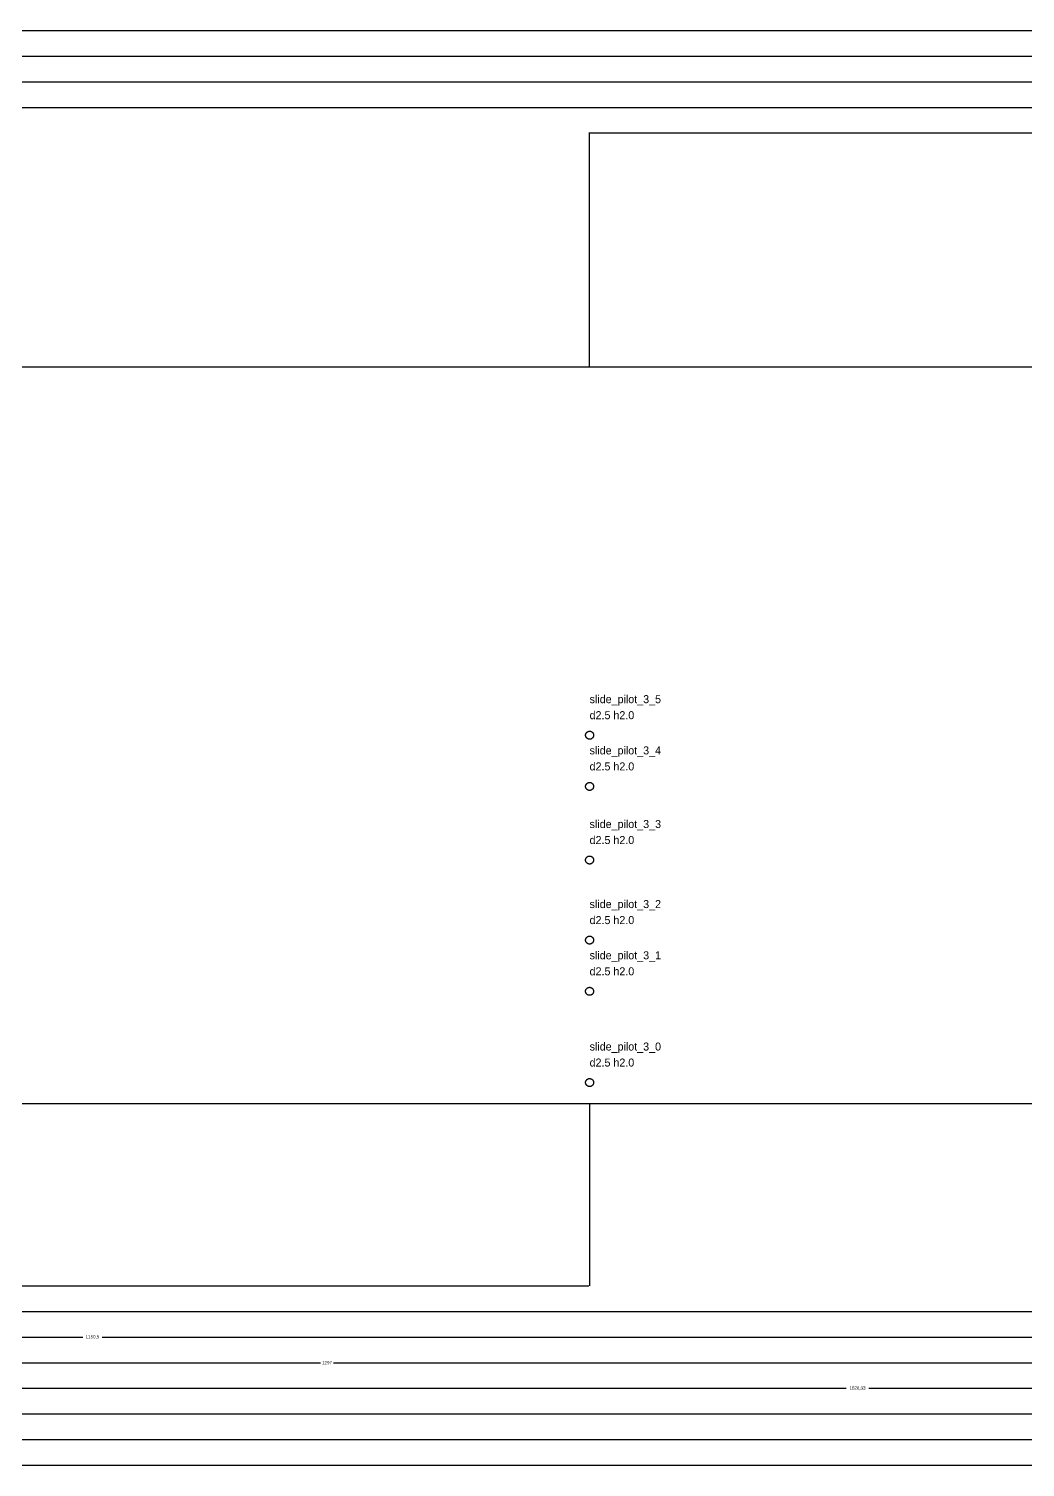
# Model space of a CAD drawing. Header units: millimetres. Extents: x -90 to 2551, y -195 to 364.
# Drawn here: x 555.4 to 866.5, y -113.7 to 335.7 of the extents above; entities that cross this region are included whole.
import ezdxf

# ---------------------------------------------------------------- set-up
doc = ezdxf.new("R2010")
doc.units = ezdxf.units.MM
for name, color, linetype in [('ANNOTATION', 7, 'Continuous'), ('CUT', 1, 'Continuous'), ('DIMENSION', 8, 'Continuous')]:
    doc.layers.add(name, color=color, linetype=linetype)
doc.dimstyles.get("Standard").update_dxf_attribs({"dimtxt": 2.5, "dimasz": 2.5, "dimexe": 1.25, "dimexo": 0.625, "dimtad": 1, "dimtxsty": 'Standard', "dimcen": 2.5, "dimazin": 3, "dimtfac": 1, "dimtmove": 0, "dimatfit": 3})

# ---------------------------------------------------------------- blocks, each defined once
blk = doc.blocks.new('_CLOSEDFILLED')
at = {"color": 0, "linetype": 'ByBlock'}
blk.add_solid([(-1, 0.2), (0, 0), (-1, -0.2)], dxfattribs=at)
blk = doc.blocks.new('*D5')
for p, q in [((0, 0), (0, -57)), ((730.5, 0), (730.5, -57)), ((0.25, -57), (362.75, -57)), ((367.75, -57), (730.25, -57))]:
    blk.add_line(p, q)
at = {"layer": 'Defpoints'}
for p in [(0, 0), (730.5, 0), (0, -57)]:
    blk.add_point(p, dxfattribs=at)
at = {"layer": 'DIMENSION', "xscale": 0.25, "yscale": 0.25, "rotation": 180}
blk.add_blockref('_CLOSEDFILLED', (0, -57), dxfattribs=at)
at = {"layer": 'DIMENSION', "xscale": 0.25, "yscale": 0.25}
blk.add_blockref('_CLOSEDFILLED', (730.5, -57), dxfattribs=at)
at = {"layer": 'DIMENSION', "insert": (365.25, -57), "char_height": 1, "attachment_point": 5}
blk.add_mtext('730,5', dxfattribs=at)
blk = doc.blocks.new('*D6')
for p, q in [((0, 0), (0, -65)), ((940.5, 0), (940.5, -65)), ((0.25, -65), (467.75, -65)), ((472.75, -65), (940.25, -65))]:
    blk.add_line(p, q)
at = {"layer": 'Defpoints'}
for p in [(0, 0), (940.5, 0), (0, -65)]:
    blk.add_point(p, dxfattribs=at)
at = {"layer": 'DIMENSION', "xscale": 0.25, "yscale": 0.25, "rotation": 180}
blk.add_blockref('_CLOSEDFILLED', (0, -65), dxfattribs=at)
at = {"layer": 'DIMENSION', "xscale": 0.25, "yscale": 0.25}
blk.add_blockref('_CLOSEDFILLED', (940.5, -65), dxfattribs=at)
at = {"layer": 'DIMENSION', "insert": (470.25, -65), "char_height": 1, "attachment_point": 5}
blk.add_mtext('940,5', dxfattribs=at)
blk = doc.blocks.new('*D7')
for p, q in [((0, 0), (0, -73)), ((1150.5, 0), (1150.5, -73)), ((0.25, -73), (572.25, -73)), ((578.25, -73), (1150.25, -73))]:
    blk.add_line(p, q)
at = {"layer": 'Defpoints'}
for p in [(0, 0), (1150.5, 0), (0, -73)]:
    blk.add_point(p, dxfattribs=at)
at = {"layer": 'DIMENSION', "xscale": 0.25, "yscale": 0.25, "rotation": 180}
blk.add_blockref('_CLOSEDFILLED', (0, -73), dxfattribs=at)
at = {"layer": 'DIMENSION', "xscale": 0.25, "yscale": 0.25}
blk.add_blockref('_CLOSEDFILLED', (1150.5, -73), dxfattribs=at)
at = {"layer": 'DIMENSION', "insert": (575.25, -73), "char_height": 1, "attachment_point": 5}
blk.add_mtext('1150,5', dxfattribs=at)
blk = doc.blocks.new('*D8')
for p, q in [((0, 0), (0, -81)), ((1297, 0), (1297, -81)), ((0.25, -81), (646.5, -81)), ((650.5, -81), (1296.75, -81))]:
    blk.add_line(p, q)
at = {"layer": 'Defpoints'}
for p in [(0, 0), (1297, 0), (0, -81)]:
    blk.add_point(p, dxfattribs=at)
at = {"layer": 'DIMENSION', "xscale": 0.25, "yscale": 0.25, "rotation": 180}
blk.add_blockref('_CLOSEDFILLED', (0, -81), dxfattribs=at)
at = {"layer": 'DIMENSION', "xscale": 0.25, "yscale": 0.25}
blk.add_blockref('_CLOSEDFILLED', (1297, -81), dxfattribs=at)
at = {"layer": 'DIMENSION', "insert": (648.5, -81), "char_height": 1, "attachment_point": 5}
blk.add_mtext('1297', dxfattribs=at)
blk = doc.blocks.new('*D9')
for p, q in [((0, 0), (0, -89)), ((1628.33, 0), (1628.33, -89)), ((0.25, -89), (810.665, -89)), ((817.665, -89), (1628.08, -89))]:
    blk.add_line(p, q)
at = {"layer": 'Defpoints'}
for p in [(0, 0), (1628.33, 0), (0, -89)]:
    blk.add_point(p, dxfattribs=at)
at = {"layer": 'DIMENSION', "xscale": 0.25, "yscale": 0.25, "rotation": 180}
blk.add_blockref('_CLOSEDFILLED', (0, -89), dxfattribs=at)
at = {"layer": 'DIMENSION', "xscale": 0.25, "yscale": 0.25}
blk.add_blockref('_CLOSEDFILLED', (1628.33, -89), dxfattribs=at)
at = {"layer": 'DIMENSION', "insert": (814.165, -89), "char_height": 1, "attachment_point": 5}
blk.add_mtext('1628,33', dxfattribs=at)
blk = doc.blocks.new('*D10')
for p, q in [((0, 0), (0, -97)), ((1959.67, 0), (1959.67, -97)), ((0.25, -97), (976.335, -97)), ((983.335, -97), (1959.42, -97))]:
    blk.add_line(p, q)
at = {"layer": 'Defpoints'}
for p in [(0, 0), (1959.67, 0), (0, -97)]:
    blk.add_point(p, dxfattribs=at)
at = {"layer": 'DIMENSION', "xscale": 0.25, "yscale": 0.25, "rotation": 180}
blk.add_blockref('_CLOSEDFILLED', (0, -97), dxfattribs=at)
at = {"layer": 'DIMENSION', "xscale": 0.25, "yscale": 0.25}
blk.add_blockref('_CLOSEDFILLED', (1959.67, -97), dxfattribs=at)
at = {"layer": 'DIMENSION', "insert": (979.835, -97), "char_height": 1, "attachment_point": 5}
blk.add_mtext('1959,67', dxfattribs=at)
blk = doc.blocks.new('*D11')
for p, q in [((0, 0), (0, -105)), ((2291, 0), (2291, -105)), ((0.25, -105), (1143.5, -105)), ((1147.5, -105), (2290.75, -105))]:
    blk.add_line(p, q)
at = {"layer": 'Defpoints'}
for p in [(0, 0), (2291, 0), (0, -105)]:
    blk.add_point(p, dxfattribs=at)
at = {"layer": 'DIMENSION', "xscale": 0.25, "yscale": 0.25, "rotation": 180}
blk.add_blockref('_CLOSEDFILLED', (0, -105), dxfattribs=at)
at = {"layer": 'DIMENSION', "xscale": 0.25, "yscale": 0.25}
blk.add_blockref('_CLOSEDFILLED', (2291, -105), dxfattribs=at)
at = {"layer": 'DIMENSION', "insert": (1145.5, -105), "char_height": 1, "attachment_point": 5}
blk.add_mtext('2291', dxfattribs=at)
blk = doc.blocks.new('*D12')
for p, q in [((0, 0), (0, -113)), ((2300, 0), (2300, -113)), ((0.25, -113), (1148, -113)), ((1152, -113), (2299.75, -113))]:
    blk.add_line(p, q)
at = {"layer": 'Defpoints'}
for p in [(0, 0), (2300, 0), (0, -113)]:
    blk.add_point(p, dxfattribs=at)
at = {"layer": 'DIMENSION', "xscale": 0.25, "yscale": 0.25, "rotation": 180}
blk.add_blockref('_CLOSEDFILLED', (0, -113), dxfattribs=at)
at = {"layer": 'DIMENSION', "xscale": 0.25, "yscale": 0.25}
blk.add_blockref('_CLOSEDFILLED', (2300, -113), dxfattribs=at)
at = {"layer": 'DIMENSION', "insert": (1150, -113), "char_height": 1, "attachment_point": 5}
blk.add_mtext('2300', dxfattribs=at)
blk = doc.blocks.new('*D19')
for p, q in [((1512.25, 303), (730.25, 303)), ((730.5, 230), (730.5, 303)), ((2300.25, 303), (1518.25, 303)), ((2300, 230), (2300, 303))]:
    blk.add_line(p, q)
at = {"layer": 'Defpoints'}
for p in [(2300, 303), (730.5, 230), (2300, 230)]:
    blk.add_point(p, dxfattribs=at)
at = {"layer": 'DIMENSION', "xscale": 0.25, "yscale": 0.25}
blk.add_blockref('_CLOSEDFILLED', (730.5, 303), dxfattribs=at)
at = {"layer": 'DIMENSION', "xscale": 0.25, "yscale": 0.25, "rotation": 180}
blk.add_blockref('_CLOSEDFILLED', (2300, 303), dxfattribs=at)
at = {"layer": 'DIMENSION', "insert": (1515.25, 303), "char_height": 1, "attachment_point": 5}
blk.add_mtext('1569,5', dxfattribs=at)
blk = doc.blocks.new('*D20')
for p, q in [((1407.25, 311), (520.25, 311)), ((520.5, 230), (520.5, 311)), ((2300.25, 311), (1413.25, 311)), ((2300, 230), (2300, 311))]:
    blk.add_line(p, q)
at = {"layer": 'Defpoints'}
for p in [(2300, 311), (520.5, 230), (2300, 230)]:
    blk.add_point(p, dxfattribs=at)
at = {"layer": 'DIMENSION', "xscale": 0.25, "yscale": 0.25}
blk.add_blockref('_CLOSEDFILLED', (520.5, 311), dxfattribs=at)
at = {"layer": 'DIMENSION', "xscale": 0.25, "yscale": 0.25, "rotation": 180}
blk.add_blockref('_CLOSEDFILLED', (2300, 311), dxfattribs=at)
at = {"layer": 'DIMENSION', "insert": (1410.25, 311), "char_height": 1, "attachment_point": 5}
blk.add_mtext('1779,5', dxfattribs=at)
blk = doc.blocks.new('*D21')
for p, q in [((1302.25, 319), (310.25, 319)), ((310.5, 230), (310.5, 319)), ((2300.25, 319), (1308.25, 319)), ((2300, 230), (2300, 319))]:
    blk.add_line(p, q)
at = {"layer": 'Defpoints'}
for p in [(2300, 319), (310.5, 230), (2300, 230)]:
    blk.add_point(p, dxfattribs=at)
at = {"layer": 'DIMENSION', "xscale": 0.25, "yscale": 0.25}
blk.add_blockref('_CLOSEDFILLED', (310.5, 319), dxfattribs=at)
at = {"layer": 'DIMENSION', "xscale": 0.25, "yscale": 0.25, "rotation": 180}
blk.add_blockref('_CLOSEDFILLED', (2300, 319), dxfattribs=at)
at = {"layer": 'DIMENSION', "insert": (1305.25, 319), "char_height": 1, "attachment_point": 5}
blk.add_mtext('1989,5', dxfattribs=at)
blk = doc.blocks.new('*D22')
for p, q in [((1197.25, 327), (100.25, 327)), ((100.5, 230), (100.5, 327)), ((2300.25, 327), (1203.25, 327)), ((2300, 230), (2300, 327))]:
    blk.add_line(p, q)
at = {"layer": 'Defpoints'}
for p in [(2300, 327), (100.5, 230), (2300, 230)]:
    blk.add_point(p, dxfattribs=at)
at = {"layer": 'DIMENSION', "xscale": 0.25, "yscale": 0.25}
blk.add_blockref('_CLOSEDFILLED', (100.5, 327), dxfattribs=at)
at = {"layer": 'DIMENSION', "xscale": 0.25, "yscale": 0.25, "rotation": 180}
blk.add_blockref('_CLOSEDFILLED', (2300, 327), dxfattribs=at)
at = {"layer": 'DIMENSION', "insert": (1200.25, 327), "char_height": 1, "attachment_point": 5}
blk.add_mtext('2199,5', dxfattribs=at)
blk = doc.blocks.new('*D23')
for p, q in [((1152.5, 335), (8.75, 335)), ((9, 230), (9, 335)), ((2300.25, 335), (1156.5, 335)), ((2300, 230), (2300, 335))]:
    blk.add_line(p, q)
at = {"layer": 'Defpoints'}
for p in [(2300, 335), (9, 230), (2300, 230)]:
    blk.add_point(p, dxfattribs=at)
at = {"layer": 'DIMENSION', "xscale": 0.25, "yscale": 0.25}
blk.add_blockref('_CLOSEDFILLED', (9, 335), dxfattribs=at)
at = {"layer": 'DIMENSION', "xscale": 0.25, "yscale": 0.25, "rotation": 180}
blk.add_blockref('_CLOSEDFILLED', (2300, 335), dxfattribs=at)
at = {"layer": 'DIMENSION', "insert": (1154.5, 335), "char_height": 1, "attachment_point": 5}
blk.add_mtext('2291', dxfattribs=at)

msp = doc.modelspace()

# ---------------------------------------------------------------- linework, layer by layer
at = {"layer": 'CUT'}
for p, q in [((2300, 230), (0, 230)), ((729.25, 115), (729.252, 115.078)), ((729.252, 114.922), (729.25, 115)), ((729.252, 115.078), (729.26, 115.157)), ((729.26, 114.843), (729.252, 114.922)), ((729.26, 115.157), (729.272, 115.234)), ((729.272, 114.766), (729.26, 114.843)), ((729.272, 115.234), (729.289, 115.311)), ((729.289, 114.689), (729.272, 114.766)), ((729.289, 115.311), (729.311, 115.386)), ((729.311, 114.614), (729.289, 114.689)), ((729.311, 115.386), (729.338, 115.46)), ((729.338, 114.54), (729.311, 114.614)), ((729.338, 115.46), (729.369, 115.532)), ((729.369, 114.468), (729.338, 114.54)), ((729.369, 115.532), (729.405, 115.602)), ((729.405, 114.398), (729.369, 114.468)), ((729.405, 115.602), (729.445, 115.67)), ((729.445, 114.33), (729.405, 114.398)), ((729.445, 115.67), (729.489, 115.735)), ((729.489, 114.265), (729.445, 114.33)), ((729.489, 115.735), (729.537, 115.797)), ((729.537, 114.203), (729.489, 114.265)), ((729.537, 115.797), (729.589, 115.856)), ((729.589, 114.144), (729.537, 114.203)), ((729.589, 115.856), (729.644, 115.911)), ((729.644, 114.089), (729.589, 114.144)), ((729.644, 115.911), (729.703, 115.963)), ((729.703, 114.037), (729.644, 114.089)), ((729.703, 115.963), (729.765, 116.011)), ((729.765, 113.989), (729.703, 114.037)), ((729.765, 116.011), (729.83, 116.055)), ((729.83, 113.945), (729.765, 113.989)), ((729.83, 116.055), (729.898, 116.095)), ((729.898, 113.905), (729.83, 113.945)), ((729.898, 116.095), (729.968, 116.131)), ((729.968, 113.869), (729.898, 113.905)), ((729.968, 116.131), (730.04, 116.162)), ((730.04, 113.838), (729.968, 113.869)), ((730.04, 116.162), (730.114, 116.189)), ((730.114, 113.811), (730.04, 113.838)), ((730.114, 116.189), (730.189, 116.211)), ((730.189, 113.789), (730.114, 113.811)), ((730.189, 116.211), (730.266, 116.228)), ((730.266, 113.772), (730.189, 113.789)), ((730.266, 116.228), (730.343, 116.24)), ((730.343, 113.76), (730.266, 113.772)), ((730.343, 116.24), (730.422, 116.248)), ((730.422, 113.752), (730.343, 113.76)), ((730.422, 116.248), (730.5, 116.25)), ((730.5, 113.75), (730.422, 113.752)), ((730.5, 116.25), (730.578, 116.248)), ((730.578, 113.752), (730.5, 113.75)), ((730.578, 116.248), (730.657, 116.24)), ((730.657, 113.76), (730.578, 113.752)), ((730.657, 116.24), (730.734, 116.228)), ((730.734, 113.772), (730.657, 113.76)), ((730.734, 116.228), (730.811, 116.211)), ((730.811, 113.789), (730.734, 113.772)), ((730.811, 116.211), (730.886, 116.189)), ((730.886, 113.811), (730.811, 113.789)), ((730.886, 116.189), (730.96, 116.162)), ((730.96, 113.838), (730.886, 113.811)), ((730.96, 116.162), (731.032, 116.131)), ((731.032, 113.869), (730.96, 113.838)), ((731.032, 116.131), (731.102, 116.095)), ((731.102, 113.905), (731.032, 113.869)), ((731.102, 116.095), (731.17, 116.055)), ((731.17, 113.945), (731.102, 113.905)), ((731.17, 116.055), (731.235, 116.011)), ((731.235, 113.989), (731.17, 113.945)), ((731.235, 116.011), (731.297, 115.963)), ((731.297, 114.037), (731.235, 113.989)), ((731.297, 115.963), (731.356, 115.911)), ((731.356, 114.089), (731.297, 114.037)), ((731.356, 115.911), (731.411, 115.856)), ((731.411, 114.144), (731.356, 114.089)), ((731.411, 115.856), (731.463, 115.797)), ((731.463, 114.203), (731.411, 114.144)), ((731.463, 115.797), (731.511, 115.735)), ((731.511, 114.265), (731.463, 114.203)), ((731.511, 115.735), (731.555, 115.67)), ((731.555, 114.33), (731.511, 114.265)), ((731.555, 115.67), (731.595, 115.602)), ((731.595, 114.398), (731.555, 114.33)), ((731.595, 115.602), (731.631, 115.532)), ((731.631, 114.468), (731.595, 114.398)), ((731.631, 115.532), (731.662, 115.46)), ((731.662, 114.54), (731.631, 114.468)), ((731.662, 115.46), (731.689, 115.386)), ((731.689, 114.614), (731.662, 114.54)), ((731.689, 115.386), (731.711, 115.311)), ((731.711, 114.689), (731.689, 114.614)), ((731.711, 115.311), (731.728, 115.234)), ((731.728, 114.766), (731.711, 114.689)), ((731.728, 115.234), (731.74, 115.157)), ((731.74, 114.843), (731.728, 114.766)), ((731.74, 115.157), (731.748, 115.078)), ((731.748, 114.922), (731.74, 114.843)), ((731.748, 115.078), (731.75, 115)), ((731.75, 115), (731.748, 114.922)), ((729.25, 99), (729.252, 99.0785)), ((729.252, 98.9215), (729.25, 99)), ((729.252, 99.0785), (729.26, 99.1567)), ((729.26, 98.8433), (729.252, 98.9215)), ((729.26, 99.1567), (729.272, 99.2342)), ((729.272, 99.2342), (729.289, 99.3109)), ((729.289, 99.3109), (729.311, 99.3863)), ((729.311, 99.3863), (729.338, 99.4602)), ((729.338, 99.4602), (729.369, 99.5322)), ((729.369, 99.5322), (729.405, 99.6022)), ((729.405, 99.6022), (729.445, 99.6698)), ((729.445, 99.6698), (729.489, 99.7347)), ((729.489, 99.7347), (729.537, 99.7968)), ((729.537, 99.7968), (729.589, 99.8557)), ((729.589, 99.8557), (729.644, 99.9112)), ((729.644, 99.9112), (729.703, 99.9631)), ((729.703, 99.9631), (729.765, 100.011)), ((729.765, 100.011), (729.83, 100.055)), ((729.83, 100.055), (729.898, 100.095)), ((729.898, 100.095), (729.968, 100.131)), ((729.968, 100.131), (730.04, 100.162)), ((730.04, 100.162), (730.114, 100.189)), ((730.114, 100.189), (730.189, 100.211)), ((730.189, 100.211), (730.266, 100.228)), ((730.266, 100.228), (730.343, 100.24)), ((730.343, 100.24), (730.422, 100.248)), ((730.422, 100.248), (730.5, 100.25)), ((730.5, 100.25), (730.578, 100.248)), ((730.578, 100.248), (730.657, 100.24)), ((730.657, 100.24), (730.734, 100.228)), ((730.734, 100.228), (730.811, 100.211)), ((730.811, 100.211), (730.886, 100.189)), ((730.886, 100.189), (730.96, 100.162)), ((730.96, 100.162), (731.032, 100.131)), ((731.032, 100.131), (731.102, 100.095)), ((731.102, 100.095), (731.17, 100.055)), ((731.17, 100.055), (731.235, 100.011)), ((731.235, 100.011), (731.297, 99.9631)), ((731.297, 99.9631), (731.356, 99.9112)), ((731.356, 99.9112), (731.411, 99.8557)), ((731.411, 99.8557), (731.463, 99.7968)), ((731.463, 99.7968), (731.511, 99.7347)), ((731.511, 99.7347), (731.555, 99.6698)), ((731.555, 99.6698), (731.595, 99.6022)), ((731.595, 99.6022), (731.631, 99.5322)), ((731.631, 99.5322), (731.662, 99.4602)), ((731.662, 99.4602), (731.689, 99.3863)), ((731.689, 99.3863), (731.711, 99.3109)), ((731.711, 99.3109), (731.728, 99.2342)), ((731.728, 99.2342), (731.74, 99.1567)), ((731.74, 99.1567), (731.748, 99.0785)), ((731.748, 98.9215), (731.74, 98.8433)), ((731.748, 99.0785), (731.75, 99)), ((731.75, 99), (731.748, 98.9215)), ((729.272, 98.7658), (729.26, 98.8433)), ((729.289, 98.6891), (729.272, 98.7658)), ((729.311, 98.6137), (729.289, 98.6891)), ((729.338, 98.5398), (729.311, 98.6137)), ((729.369, 98.4678), (729.338, 98.5398)), ((729.405, 98.3978), (729.369, 98.4678)), ((729.445, 98.3302), (729.405, 98.3978)), ((729.489, 98.2653), (729.445, 98.3302)), ((729.537, 98.2032), (729.489, 98.2653)), ((729.589, 98.1443), (729.537, 98.2032)), ((729.644, 98.0888), (729.589, 98.1443)), ((729.703, 98.0369), (729.644, 98.0888)), ((729.765, 97.9887), (729.703, 98.0369)), ((729.83, 97.9446), (729.765, 97.9887)), ((729.898, 97.9046), (729.83, 97.9446)), ((729.968, 97.869), (729.898, 97.9046)), ((730.04, 97.8378), (729.968, 97.869)), ((730.114, 97.8112), (730.04, 97.8378)), ((730.189, 97.7893), (730.114, 97.8112)), ((730.266, 97.7721), (730.189, 97.7893)), ((730.343, 97.7599), (730.266, 97.7721)), ((730.422, 97.7525), (730.343, 97.7599)), ((730.5, 97.75), (730.422, 97.7525)), ((730.578, 97.7525), (730.5, 97.75)), ((730.657, 97.7599), (730.578, 97.7525)), ((730.734, 97.7721), (730.657, 97.7599)), ((730.811, 97.7893), (730.734, 97.7721)), ((730.886, 97.8112), (730.811, 97.7893)), ((730.96, 97.8378), (730.886, 97.8112)), ((731.032, 97.869), (730.96, 97.8378)), ((731.102, 97.9046), (731.032, 97.869)), ((731.17, 97.9446), (731.102, 97.9046)), ((731.235, 97.9887), (731.17, 97.9446)), ((731.297, 98.0369), (731.235, 97.9887)), ((731.356, 98.0888), (731.297, 98.0369)), ((731.411, 98.1443), (731.356, 98.0888)), ((731.463, 98.2032), (731.411, 98.1443)), ((731.511, 98.2653), (731.463, 98.2032)), ((731.555, 98.3302), (731.511, 98.2653)), ((731.595, 98.3978), (731.555, 98.3302)), ((731.631, 98.4678), (731.595, 98.3978)), ((731.662, 98.5398), (731.631, 98.4678)), ((731.689, 98.6137), (731.662, 98.5398)), ((731.711, 98.6891), (731.689, 98.6137)), ((731.728, 98.7658), (731.711, 98.6891)), ((731.74, 98.8433), (731.728, 98.7658)), ((729.289, 76.3109), (729.311, 76.3863)), ((729.311, 76.3863), (729.338, 76.4602)), ((729.338, 76.4602), (729.369, 76.5322)), ((729.369, 76.5322), (729.405, 76.6022)), ((729.405, 76.6022), (729.445, 76.6698)), ((729.445, 76.6698), (729.489, 76.7347)), ((729.489, 76.7347), (729.537, 76.7968)), ((729.537, 76.7968), (729.589, 76.8557)), ((729.589, 76.8557), (729.644, 76.9112)), ((729.644, 76.9112), (729.703, 76.9631)), ((729.703, 76.9631), (729.765, 77.0113)), ((729.765, 77.0113), (729.83, 77.0554)), ((729.83, 77.0554), (729.898, 77.0954)), ((729.898, 77.0954), (729.968, 77.131)), ((729.968, 77.131), (730.04, 77.1622)), ((730.04, 77.1622), (730.114, 77.1888)), ((730.114, 77.1888), (730.189, 77.2107)), ((730.189, 77.2107), (730.266, 77.2279)), ((730.266, 77.2279), (730.343, 77.2401)), ((730.343, 77.2401), (730.422, 77.2475)), ((730.422, 77.2475), (730.5, 77.25)), ((730.5, 77.25), (730.578, 77.2475)), ((730.578, 77.2475), (730.657, 77.2401)), ((730.657, 77.2401), (730.734, 77.2279)), ((730.734, 77.2279), (730.811, 77.2107)), ((730.811, 77.2107), (730.886, 77.1888)), ((730.886, 77.1888), (730.96, 77.1622)), ((730.96, 77.1622), (731.032, 77.131)), ((731.032, 77.131), (731.102, 77.0954)), ((731.102, 77.0954), (731.17, 77.0554)), ((731.17, 77.0554), (731.235, 77.0113)), ((731.235, 77.0113), (731.297, 76.9631)), ((731.297, 76.9631), (731.356, 76.9112)), ((731.356, 76.9112), (731.411, 76.8557)), ((731.411, 76.8557), (731.463, 76.7968)), ((731.463, 76.7968), (731.511, 76.7347)), ((731.511, 76.7347), (731.555, 76.6698)), ((731.555, 76.6698), (731.595, 76.6022)), ((731.595, 76.6022), (731.631, 76.5322)), ((731.631, 76.5322), (731.662, 76.4602)), ((731.662, 76.4602), (731.689, 76.3863)), ((731.689, 76.3863), (731.711, 76.3109)), ((729.25, 76), (729.252, 76.0785)), ((729.252, 75.9215), (729.25, 76)), ((729.252, 76.0785), (729.26, 76.1567)), ((729.26, 75.8433), (729.252, 75.9215)), ((729.26, 76.1567), (729.272, 76.2342)), ((729.272, 75.7658), (729.26, 75.8433)), ((729.272, 76.2342), (729.289, 76.3109)), ((729.289, 75.6891), (729.272, 75.7658)), ((729.311, 75.6137), (729.289, 75.6891)), ((729.338, 75.5398), (729.311, 75.6137)), ((729.369, 75.4678), (729.338, 75.5398)), ((729.405, 75.3978), (729.369, 75.4678)), ((729.445, 75.3302), (729.405, 75.3978)), ((729.489, 75.2653), (729.445, 75.3302)), ((729.537, 75.2032), (729.489, 75.2653)), ((729.589, 75.1443), (729.537, 75.2032)), ((729.644, 75.0888), (729.589, 75.1443)), ((729.703, 75.0369), (729.644, 75.0888)), ((729.765, 74.9887), (729.703, 75.0369)), ((729.83, 74.9446), (729.765, 74.9887)), ((729.898, 74.9046), (729.83, 74.9446)), ((729.968, 74.869), (729.898, 74.9046)), ((730.04, 74.8378), (729.968, 74.869)), ((730.114, 74.8112), (730.04, 74.8378)), ((730.189, 74.7893), (730.114, 74.8112)), ((730.266, 74.7721), (730.189, 74.7893)), ((730.343, 74.7599), (730.266, 74.7721)), ((730.422, 74.7525), (730.343, 74.7599)), ((730.5, 74.75), (730.422, 74.7525)), ((730.578, 74.7525), (730.5, 74.75)), ((730.657, 74.7599), (730.578, 74.7525)), ((730.734, 74.7721), (730.657, 74.7599)), ((730.811, 74.7893), (730.734, 74.7721)), ((730.886, 74.8112), (730.811, 74.7893)), ((730.96, 74.8378), (730.886, 74.8112)), ((731.032, 74.869), (730.96, 74.8378)), ((731.102, 74.9046), (731.032, 74.869)), ((731.17, 74.9446), (731.102, 74.9046)), ((731.235, 74.9887), (731.17, 74.9446)), ((731.297, 75.0369), (731.235, 74.9887)), ((731.356, 75.0888), (731.297, 75.0369)), ((731.411, 75.1443), (731.356, 75.0888)), ((731.463, 75.2032), (731.411, 75.1443)), ((731.511, 75.2653), (731.463, 75.2032)), ((731.555, 75.3302), (731.511, 75.2653)), ((731.595, 75.3978), (731.555, 75.3302)), ((731.631, 75.4678), (731.595, 75.3978)), ((731.662, 75.5398), (731.631, 75.4678)), ((731.689, 75.6137), (731.662, 75.5398)), ((731.711, 75.6891), (731.689, 75.6137)), ((731.711, 76.3109), (731.728, 76.2342)), ((731.728, 75.7658), (731.711, 75.6891)), ((731.728, 76.2342), (731.74, 76.1567)), ((731.74, 75.8433), (731.728, 75.7658)), ((731.74, 76.1567), (731.748, 76.0785)), ((731.748, 75.9215), (731.74, 75.8433)), ((731.748, 76.0785), (731.75, 76)), ((731.75, 76), (731.748, 75.9215)), ((729.25, 51), (729.252, 51.0785)), ((729.252, 50.9215), (729.25, 51)), ((729.252, 51.0785), (729.26, 51.1567)), ((729.26, 50.8433), (729.252, 50.9215)), ((729.26, 51.1567), (729.272, 51.2342)), ((729.272, 50.7658), (729.26, 50.8433)), ((729.272, 51.2342), (729.289, 51.3109)), ((729.289, 50.6891), (729.272, 50.7658)), ((729.289, 51.3109), (729.311, 51.3863)), ((729.311, 50.6137), (729.289, 50.6891)), ((729.311, 51.3863), (729.338, 51.4602)), ((729.338, 50.5398), (729.311, 50.6137)), ((729.338, 51.4602), (729.369, 51.5322)), ((729.369, 50.4678), (729.338, 50.5398)), ((729.369, 51.5322), (729.405, 51.6022)), ((729.405, 50.3978), (729.369, 50.4678)), ((729.405, 51.6022), (729.445, 51.6698)), ((729.445, 50.3302), (729.405, 50.3978)), ((729.445, 51.6698), (729.489, 51.7347)), ((729.489, 50.2653), (729.445, 50.3302)), ((729.489, 51.7347), (729.537, 51.7968)), ((729.537, 50.2032), (729.489, 50.2653)), ((729.537, 51.7968), (729.589, 51.8557)), ((729.589, 50.1443), (729.537, 50.2032)), ((729.589, 51.8557), (729.644, 51.9112)), ((729.644, 50.0888), (729.589, 50.1443)), ((729.644, 51.9112), (729.703, 51.9631)), ((729.703, 50.0369), (729.644, 50.0888)), ((729.703, 51.9631), (729.765, 52.0113)), ((729.765, 49.9887), (729.703, 50.0369)), ((729.765, 52.0113), (729.83, 52.0554)), ((729.83, 49.9446), (729.765, 49.9887)), ((729.83, 52.0554), (729.898, 52.0954)), ((729.898, 49.9046), (729.83, 49.9446)), ((729.898, 52.0954), (729.968, 52.131)), ((729.968, 49.869), (729.898, 49.9046)), ((729.968, 52.131), (730.04, 52.1622)), ((730.04, 49.8378), (729.968, 49.869)), ((730.04, 52.1622), (730.114, 52.1888)), ((730.114, 49.8112), (730.04, 49.8378)), ((730.114, 52.1888), (730.189, 52.2107)), ((730.189, 49.7893), (730.114, 49.8112)), ((730.189, 52.2107), (730.266, 52.2279)), ((730.266, 49.7721), (730.189, 49.7893)), ((730.266, 52.2279), (730.343, 52.2401)), ((730.343, 49.7599), (730.266, 49.7721)), ((730.343, 52.2401), (730.422, 52.2475)), ((730.422, 49.7525), (730.343, 49.7599)), ((730.422, 52.2475), (730.5, 52.25)), ((730.5, 49.75), (730.422, 49.7525)), ((730.5, 52.25), (730.578, 52.2475)), ((730.578, 49.7525), (730.5, 49.75)), ((730.578, 52.2475), (730.657, 52.2401)), ((730.657, 49.7599), (730.578, 49.7525)), ((730.657, 52.2401), (730.734, 52.2279)), ((730.734, 49.7721), (730.657, 49.7599)), ((730.734, 52.2279), (730.811, 52.2107)), ((730.811, 49.7893), (730.734, 49.7721)), ((730.811, 52.2107), (730.886, 52.1888)), ((730.886, 49.8112), (730.811, 49.7893)), ((730.886, 52.1888), (730.96, 52.1622)), ((730.96, 49.8378), (730.886, 49.8112)), ((730.96, 52.1622), (731.032, 52.131)), ((731.032, 49.869), (730.96, 49.8378)), ((731.032, 52.131), (731.102, 52.0954)), ((731.102, 49.9046), (731.032, 49.869)), ((731.102, 52.0954), (731.17, 52.0554)), ((731.17, 49.9446), (731.102, 49.9046)), ((731.17, 52.0554), (731.235, 52.0113)), ((731.235, 49.9887), (731.17, 49.9446)), ((731.235, 52.0113), (731.297, 51.9631)), ((731.297, 50.0369), (731.235, 49.9887)), ((731.297, 51.9631), (731.356, 51.9112)), ((731.356, 50.0888), (731.297, 50.0369)), ((731.356, 51.9112), (731.411, 51.8557)), ((731.411, 50.1443), (731.356, 50.0888)), ((731.411, 51.8557), (731.463, 51.7968)), ((731.463, 50.2032), (731.411, 50.1443)), ((731.463, 51.7968), (731.511, 51.7347)), ((731.511, 50.2653), (731.463, 50.2032)), ((731.511, 51.7347), (731.555, 51.6698)), ((731.555, 50.3302), (731.511, 50.2653)), ((731.555, 51.6698), (731.595, 51.6022)), ((731.595, 50.3978), (731.555, 50.3302)), ((731.595, 51.6022), (731.631, 51.5322)), ((731.631, 50.4678), (731.595, 50.3978)), ((731.631, 51.5322), (731.662, 51.4602)), ((731.662, 50.5398), (731.631, 50.4678)), ((731.662, 51.4602), (731.689, 51.3863)), ((731.689, 50.6137), (731.662, 50.5398)), ((731.689, 51.3863), (731.711, 51.3109)), ((731.711, 50.6891), (731.689, 50.6137)), ((731.711, 51.3109), (731.728, 51.2342)), ((731.728, 50.7658), (731.711, 50.6891)), ((731.728, 51.2342), (731.74, 51.1567)), ((731.74, 50.8433), (731.728, 50.7658)), ((731.74, 51.1567), (731.748, 51.0785)), ((731.748, 50.9215), (731.74, 50.8433)), ((731.748, 51.0785), (731.75, 51)), ((731.75, 51), (731.748, 50.9215)), ((729.644, 35.9112), (729.703, 35.9631)), ((729.703, 35.9631), (729.765, 36.0113)), ((729.765, 36.0113), (729.83, 36.0554)), ((729.83, 36.0554), (729.898, 36.0954)), ((729.898, 36.0954), (729.968, 36.131)), ((729.968, 36.131), (730.04, 36.1622)), ((730.04, 36.1622), (730.114, 36.1888)), ((730.114, 36.1888), (730.189, 36.2107)), ((730.189, 36.2107), (730.266, 36.2279)), ((730.266, 36.2279), (730.343, 36.2401)), ((730.343, 36.2401), (730.422, 36.2475)), ((730.422, 36.2475), (730.5, 36.25)), ((730.5, 36.25), (730.578, 36.2475)), ((730.578, 36.2475), (730.657, 36.2401)), ((730.657, 36.2401), (730.734, 36.2279)), ((730.734, 36.2279), (730.811, 36.2107)), ((730.811, 36.2107), (730.886, 36.1888)), ((730.886, 36.1888), (730.96, 36.1622)), ((730.96, 36.1622), (731.032, 36.131)), ((731.032, 36.131), (731.102, 36.0954)), ((731.102, 36.0954), (731.17, 36.0554)), ((731.17, 36.0554), (731.235, 36.0113)), ((731.235, 36.0113), (731.297, 35.9631)), ((731.297, 35.9631), (731.356, 35.9112)), ((729.25, 35), (729.252, 35.0785)), ((729.252, 34.9215), (729.25, 35)), ((729.252, 35.0785), (729.26, 35.1567)), ((729.26, 34.8433), (729.252, 34.9215)), ((729.26, 35.1567), (729.272, 35.2342)), ((729.272, 34.7658), (729.26, 34.8433)), ((729.272, 35.2342), (729.289, 35.3109)), ((729.289, 34.6891), (729.272, 34.7658)), ((729.289, 35.3109), (729.311, 35.3863)), ((729.311, 34.6137), (729.289, 34.6891)), ((729.311, 35.3863), (729.338, 35.4602)), ((729.338, 34.5398), (729.311, 34.6137)), ((729.338, 35.4602), (729.369, 35.5322)), ((729.369, 34.4678), (729.338, 34.5398)), ((729.369, 35.5322), (729.405, 35.6022)), ((729.405, 34.3978), (729.369, 34.4678)), ((729.405, 35.6022), (729.445, 35.6698)), ((729.445, 34.3302), (729.405, 34.3978)), ((729.445, 35.6698), (729.489, 35.7347)), ((729.489, 34.2653), (729.445, 34.3302)), ((729.489, 35.7347), (729.537, 35.7968)), ((729.537, 34.2032), (729.489, 34.2653)), ((729.537, 35.7968), (729.589, 35.8557)), ((729.589, 34.1443), (729.537, 34.2032)), ((729.589, 35.8557), (729.644, 35.9112)), ((729.644, 34.0888), (729.589, 34.1443)), ((729.703, 34.0369), (729.644, 34.0888)), ((729.765, 33.9887), (729.703, 34.0369)), ((729.83, 33.9446), (729.765, 33.9887)), ((729.898, 33.9046), (729.83, 33.9446)), ((729.968, 33.869), (729.898, 33.9046)), ((730.04, 33.8378), (729.968, 33.869)), ((730.114, 33.8112), (730.04, 33.8378)), ((730.189, 33.7893), (730.114, 33.8112)), ((730.266, 33.7721), (730.189, 33.7893)), ((730.343, 33.7599), (730.266, 33.7721)), ((730.422, 33.7525), (730.343, 33.7599)), ((730.5, 33.75), (730.422, 33.7525)), ((730.578, 33.7525), (730.5, 33.75)), ((730.657, 33.7599), (730.578, 33.7525)), ((730.734, 33.7721), (730.657, 33.7599)), ((730.811, 33.7893), (730.734, 33.7721)), ((730.886, 33.8112), (730.811, 33.7893)), ((730.96, 33.8378), (730.886, 33.8112)), ((731.032, 33.869), (730.96, 33.8378)), ((731.102, 33.9046), (731.032, 33.869)), ((731.17, 33.9446), (731.102, 33.9046)), ((731.235, 33.9887), (731.17, 33.9446)), ((731.297, 34.0369), (731.235, 33.9887)), ((731.356, 34.0888), (731.297, 34.0369)), ((731.356, 35.9112), (731.411, 35.8557)), ((731.411, 34.1443), (731.356, 34.0888)), ((731.411, 35.8557), (731.463, 35.7968)), ((731.463, 34.2032), (731.411, 34.1443)), ((731.463, 35.7968), (731.511, 35.7347)), ((731.511, 34.2653), (731.463, 34.2032)), ((731.511, 35.7347), (731.555, 35.6698)), ((731.555, 34.3302), (731.511, 34.2653)), ((731.555, 35.6698), (731.595, 35.6022)), ((731.595, 34.3978), (731.555, 34.3302)), ((731.595, 35.6022), (731.631, 35.5322)), ((731.631, 34.4678), (731.595, 34.3978)), ((731.631, 35.5322), (731.662, 35.4602)), ((731.662, 34.5398), (731.631, 34.4678)), ((731.662, 35.4602), (731.689, 35.3863)), ((731.689, 34.6137), (731.662, 34.5398)), ((731.689, 35.3863), (731.711, 35.3109)), ((731.711, 34.6891), (731.689, 34.6137)), ((731.711, 35.3109), (731.728, 35.2342)), ((731.728, 34.7658), (731.711, 34.6891)), ((731.728, 35.2342), (731.74, 35.1567)), ((731.74, 34.8433), (731.728, 34.7658)), ((731.74, 35.1567), (731.748, 35.0785)), ((731.748, 34.9215), (731.74, 34.8433)), ((731.748, 35.0785), (731.75, 35)), ((731.75, 35), (731.748, 34.9215)), ((729.25, 6.5), (729.252, 6.57849)), ((729.252, 6.42151), (729.25, 6.5)), ((729.252, 6.57849), (729.26, 6.65667)), ((729.26, 6.34333), (729.252, 6.42151)), ((729.26, 6.65667), (729.272, 6.73423)), ((729.272, 6.26577), (729.26, 6.34333)), ((729.272, 6.73423), (729.289, 6.81086)), ((729.289, 6.18914), (729.272, 6.26577)), ((729.289, 6.81086), (729.311, 6.88627)), ((729.311, 6.11373), (729.289, 6.18914)), ((729.311, 6.88627), (729.338, 6.96016)), ((729.338, 6.03984), (729.311, 6.11373)), ((729.338, 6.96016), (729.369, 7.03222)), ((729.369, 5.96778), (729.338, 6.03984)), ((729.369, 7.03222), (729.405, 7.10219)), ((729.405, 5.89781), (729.369, 5.96778)), ((729.405, 7.10219), (729.445, 7.16978)), ((729.445, 5.83022), (729.405, 5.89781)), ((729.445, 7.16978), (729.489, 7.23473)), ((729.489, 5.76527), (729.445, 5.83022)), ((729.489, 7.23473), (729.537, 7.29678)), ((729.537, 5.70322), (729.489, 5.76527)), ((729.537, 7.29678), (729.589, 7.35568)), ((729.589, 5.64432), (729.537, 5.70322)), ((729.589, 7.35568), (729.644, 7.41121)), ((729.644, 5.58879), (729.589, 5.64432)), ((729.644, 7.41121), (729.703, 7.46314)), ((729.703, 5.53686), (729.644, 5.58879)), ((729.703, 7.46314), (729.765, 7.51127)), ((729.765, 5.48873), (729.703, 5.53686)), ((729.765, 7.51127), (729.83, 7.55541)), ((729.83, 5.44459), (729.765, 5.48873)), ((729.83, 7.55541), (729.898, 7.59538)), ((729.898, 5.40462), (729.83, 5.44459)), ((729.898, 7.59538), (729.968, 7.63103)), ((729.968, 5.36897), (729.898, 5.40462)), ((729.968, 7.63103), (730.04, 7.66222)), ((730.04, 5.33778), (729.968, 5.36897)), ((730.04, 7.66222), (730.114, 7.68882)), ((730.114, 5.31118), (730.04, 5.33778)), ((730.114, 7.68882), (730.189, 7.71073)), ((730.189, 5.28927), (730.114, 5.31118)), ((730.189, 7.71073), (730.266, 7.72786)), ((730.266, 5.27214), (730.189, 5.28927)), ((730.266, 7.72786), (730.343, 7.74014)), ((730.343, 5.25986), (730.266, 5.27214)), ((730.343, 7.74014), (730.422, 7.74753)), ((730.422, 5.25247), (730.343, 5.25986)), ((730.422, 7.74753), (730.5, 7.75)), ((730.5, 5.25), (730.422, 5.25247)), ((730.5, 7.75), (730.578, 7.74753)), ((730.578, 5.25247), (730.5, 5.25)), ((730.578, 7.74753), (730.657, 7.74014)), ((730.657, 5.25986), (730.578, 5.25247)), ((730.657, 7.74014), (730.734, 7.72786)), ((730.734, 5.27214), (730.657, 5.25986)), ((730.734, 7.72786), (730.811, 7.71073)), ((730.811, 5.28927), (730.734, 5.27214)), ((730.811, 7.71073), (730.886, 7.68882)), ((730.886, 5.31118), (730.811, 5.28927)), ((730.886, 7.68882), (730.96, 7.66222)), ((730.96, 5.33778), (730.886, 5.31118)), ((730.96, 7.66222), (731.032, 7.63103)), ((731.032, 5.36897), (730.96, 5.33778)), ((731.032, 7.63103), (731.102, 7.59538)), ((731.102, 5.40462), (731.032, 5.36897)), ((731.102, 7.59538), (731.17, 7.55541)), ((731.17, 5.44459), (731.102, 5.40462)), ((731.17, 7.55541), (731.235, 7.51127)), ((731.235, 5.48873), (731.17, 5.44459)), ((731.235, 7.51127), (731.297, 7.46314)), ((731.297, 5.53686), (731.235, 5.48873)), ((731.297, 7.46314), (731.356, 7.41121)), ((731.356, 5.58879), (731.297, 5.53686)), ((731.356, 7.41121), (731.411, 7.35568)), ((731.411, 5.64432), (731.356, 5.58879)), ((731.411, 7.35568), (731.463, 7.29678)), ((731.463, 5.70322), (731.411, 5.64432)), ((731.463, 7.29678), (731.511, 7.23473)), ((731.511, 5.76527), (731.463, 5.70322)), ((731.511, 7.23473), (731.555, 7.16978)), ((731.555, 5.83022), (731.511, 5.76527)), ((731.555, 7.16978), (731.595, 7.10219)), ((731.595, 5.89781), (731.555, 5.83022)), ((731.595, 7.10219), (731.631, 7.03222)), ((731.631, 5.96778), (731.595, 5.89781)), ((731.631, 7.03222), (731.662, 6.96016)), ((731.662, 6.03984), (731.631, 5.96778)), ((731.662, 6.96016), (731.689, 6.88627)), ((731.689, 6.11373), (731.662, 6.03984)), ((731.689, 6.88627), (731.711, 6.81086)), ((731.711, 6.18914), (731.689, 6.11373)), ((731.711, 6.81086), (731.728, 6.73423)), ((731.728, 6.26577), (731.711, 6.18914)), ((731.728, 6.73423), (731.74, 6.65667)), ((731.74, 6.34333), (731.728, 6.26577)), ((731.74, 6.65667), (731.748, 6.57849)), ((731.748, 6.42151), (731.74, 6.34333)), ((731.748, 6.57849), (731.75, 6.5)), ((731.75, 6.5), (731.748, 6.42151)), ((0, 0), (2300, 0))]:
    msp.add_line(p, q, dxfattribs=at)

# ---------------------------------------------------------------- texts
at = {"layer": 'ANNOTATION'}
for s, p in [('slide_pilot_3_5', (730.5, 125)), ('d2.5 h2.0', (730.5, 120)), ('slide_pilot_3_4', (730.5, 109)), ('d2.5 h2.0', (730.5, 104)), ('slide_pilot_3_3', (730.5, 86)), ('d2.5 h2.0', (730.5, 81)), ('slide_pilot_3_2', (730.5, 61)), ('d2.5 h2.0', (730.5, 56)), ('slide_pilot_3_1', (730.5, 45)), ('d2.5 h2.0', (730.5, 40)), ('slide_pilot_3_0', (730.5, 16.5)), ('d2.5 h2.0', (730.5, 11.5))]:
    msp.add_text(s, height=2.5, dxfattribs=at).set_placement(p)

# ---------------------------------------------------------------- dimensions: what is measured, and where the dimension line sits
at = {"layer": 'DIMENSION'}
for base, p1, p2, picture, middle in [((2300, 335), (2300, 230), (9, 230), '*D23', (1154.5, 335)), ((2300, 327), (2300, 230), (100.5, 230), '*D22', (1200.25, 327)), ((2300, 319), (2300, 230), (310.5, 230), '*D21', (1305.25, 319)), ((2300, 311), (2300, 230), (520.5, 230), '*D20', (1410.25, 311)), ((2300, 303), (2300, 230), (730.5, 230), '*D19', (1515.25, 303)), ((0, -57), (0, 0), (730.5, 0), '*D5', (365.25, -57)), ((0, -65), (0, 0), (940.5, 0), '*D6', (470.25, -65)), ((0, -73), (0, 0), (1150.5, 0), '*D7', (575.25, -73)), ((0, -81), (0, 0), (1297, 0), '*D8', (648.5, -81)), ((0, -89), (0, 0), (1628.33, 0), '*D9', (814.165, -89)), ((0, -97), (0, 0), (1959.67, 0), '*D10', (979.835, -97)), ((0, -105), (0, 0), (2291, 0), '*D11', (1145.5, -105)), ((0, -113), (0, 0), (2300, 0), '*D12', (1150, -113))]:
    dim = msp.add_linear_dim(base=base, p1=p1, p2=p2, dimstyle='Standard', dxfattribs=at)
    dim.commit()
    dim.dimension.update_dxf_attribs({"geometry": picture, "text_midpoint": middle})

doc.saveas('drawing.dxf')
